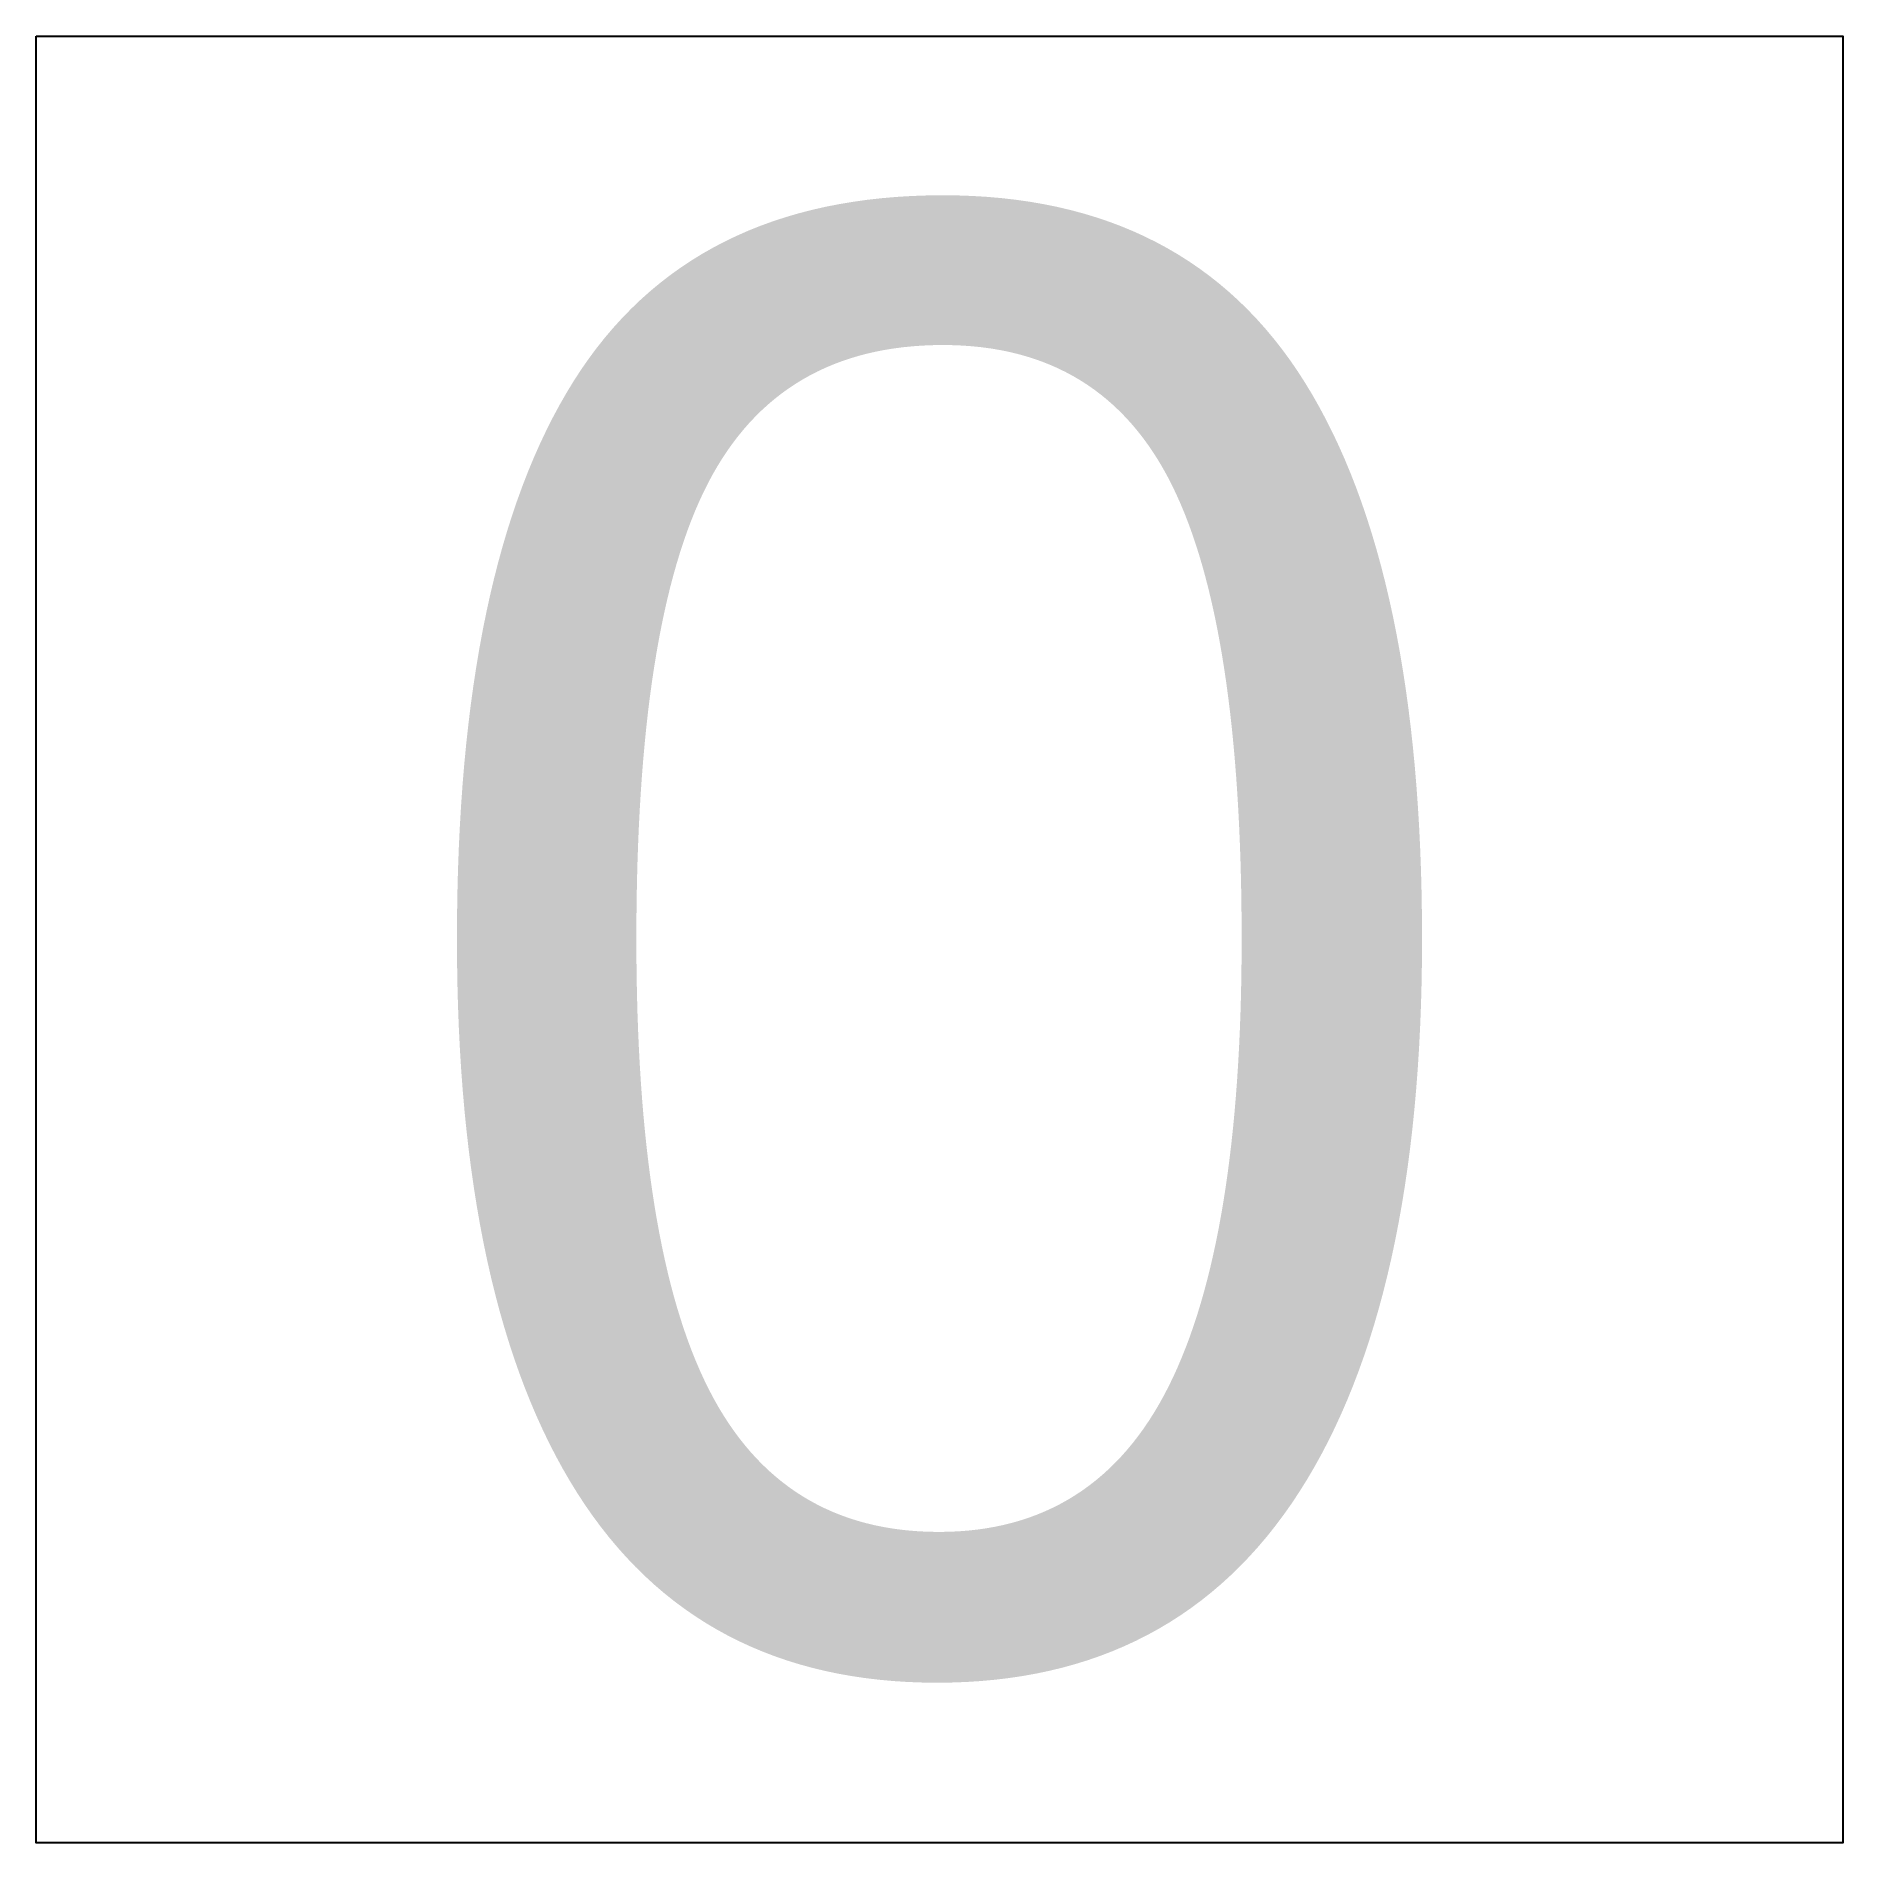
# Model space of a CAD drawing. Header units: inches. Extents: x 840 to 860, y 410 to 430.
import ezdxf
from ezdxf.enums import TextEntityAlignment as Align

# ---------------------------------------------------------------- set-up
doc = ezdxf.new("R2010")
doc.units = ezdxf.units.IN
doc.layers.get('0').update_dxf_attribs({"lineweight": 25, "true_color": 0xffffff})
doc.styles.add('textstyle11', font='Arial.ttf')
doc.styles.add('textstyle12', font='')
doc.styles.get('textstyle12').set_extended_font_data('Arial')

# ---------------------------------------------------------------- blocks, each defined once
blk = doc.blocks.new('block_0')
at = {"flags": 128}
blk.add_lwpolyline([(0, 10), (10, 10), (10, 0), (0, 0)], close=True, dxfattribs=at)
at = {"style": 'textstyle11'}
blk.add_attdef('0', text='', height=8, dxfattribs=at).set_placement((5, 5), align=Align.MIDDLE_CENTER)

msp = doc.modelspace()

# ---------------------------------------------------------------- block references
ref = msp.add_blockref('block_0', (840, 410), dxfattribs=dict(xscale=2, yscale=2))
ref.add_attrib('0', '0', dxfattribs={"height": 16, "style": 'textstyle12'}).set_placement((850, 420), align=Align.MIDDLE_CENTER)

doc.saveas('drawing.dxf')
